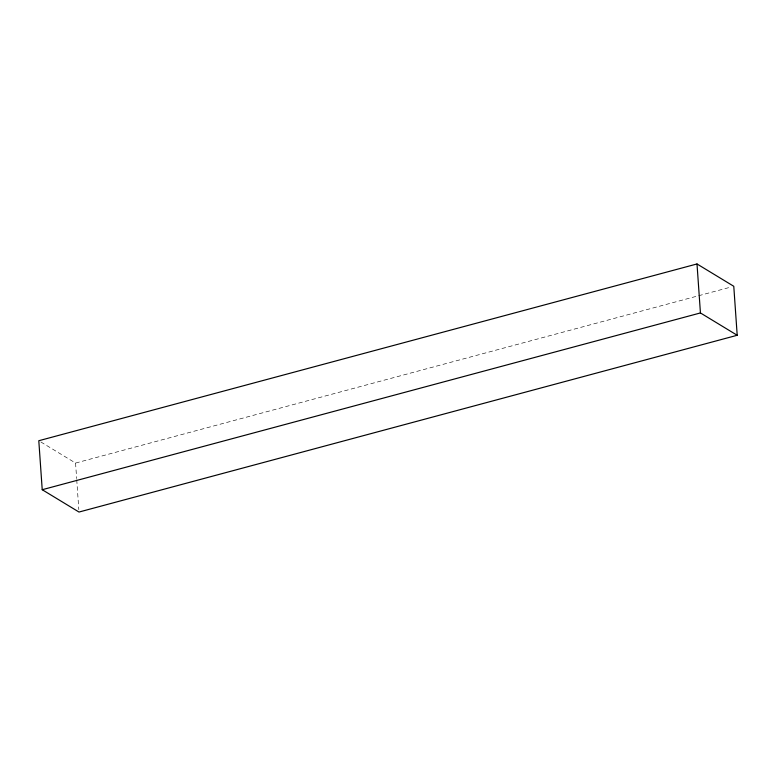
<?xml version="1.0" encoding="UTF-8"?>
<svg xmlns="http://www.w3.org/2000/svg" width="776" height="776" viewBox="0 0 776 776"><rect width="100%" height="100%" fill="white"/><g stroke="black" fill="none" stroke-linecap="round" stroke-linejoin="round"><path stroke-width="0.58" stroke-dasharray="3.88 2.91" d="M40.847 441.971L75.563 463.059L730.264 287.227M75.563 463.059L76.649 478.588M76.737 479.781L78.822 509.657"/><path stroke-width="1.16" d="M697.003 263.956L38.8 440.729L42.224 489.714L78.997 512.044L737.2 335.271L733.776 286.286L697.003 263.956L700.437 312.941L737.2 335.271M42.224 489.714L700.437 312.941"/></g></svg>
